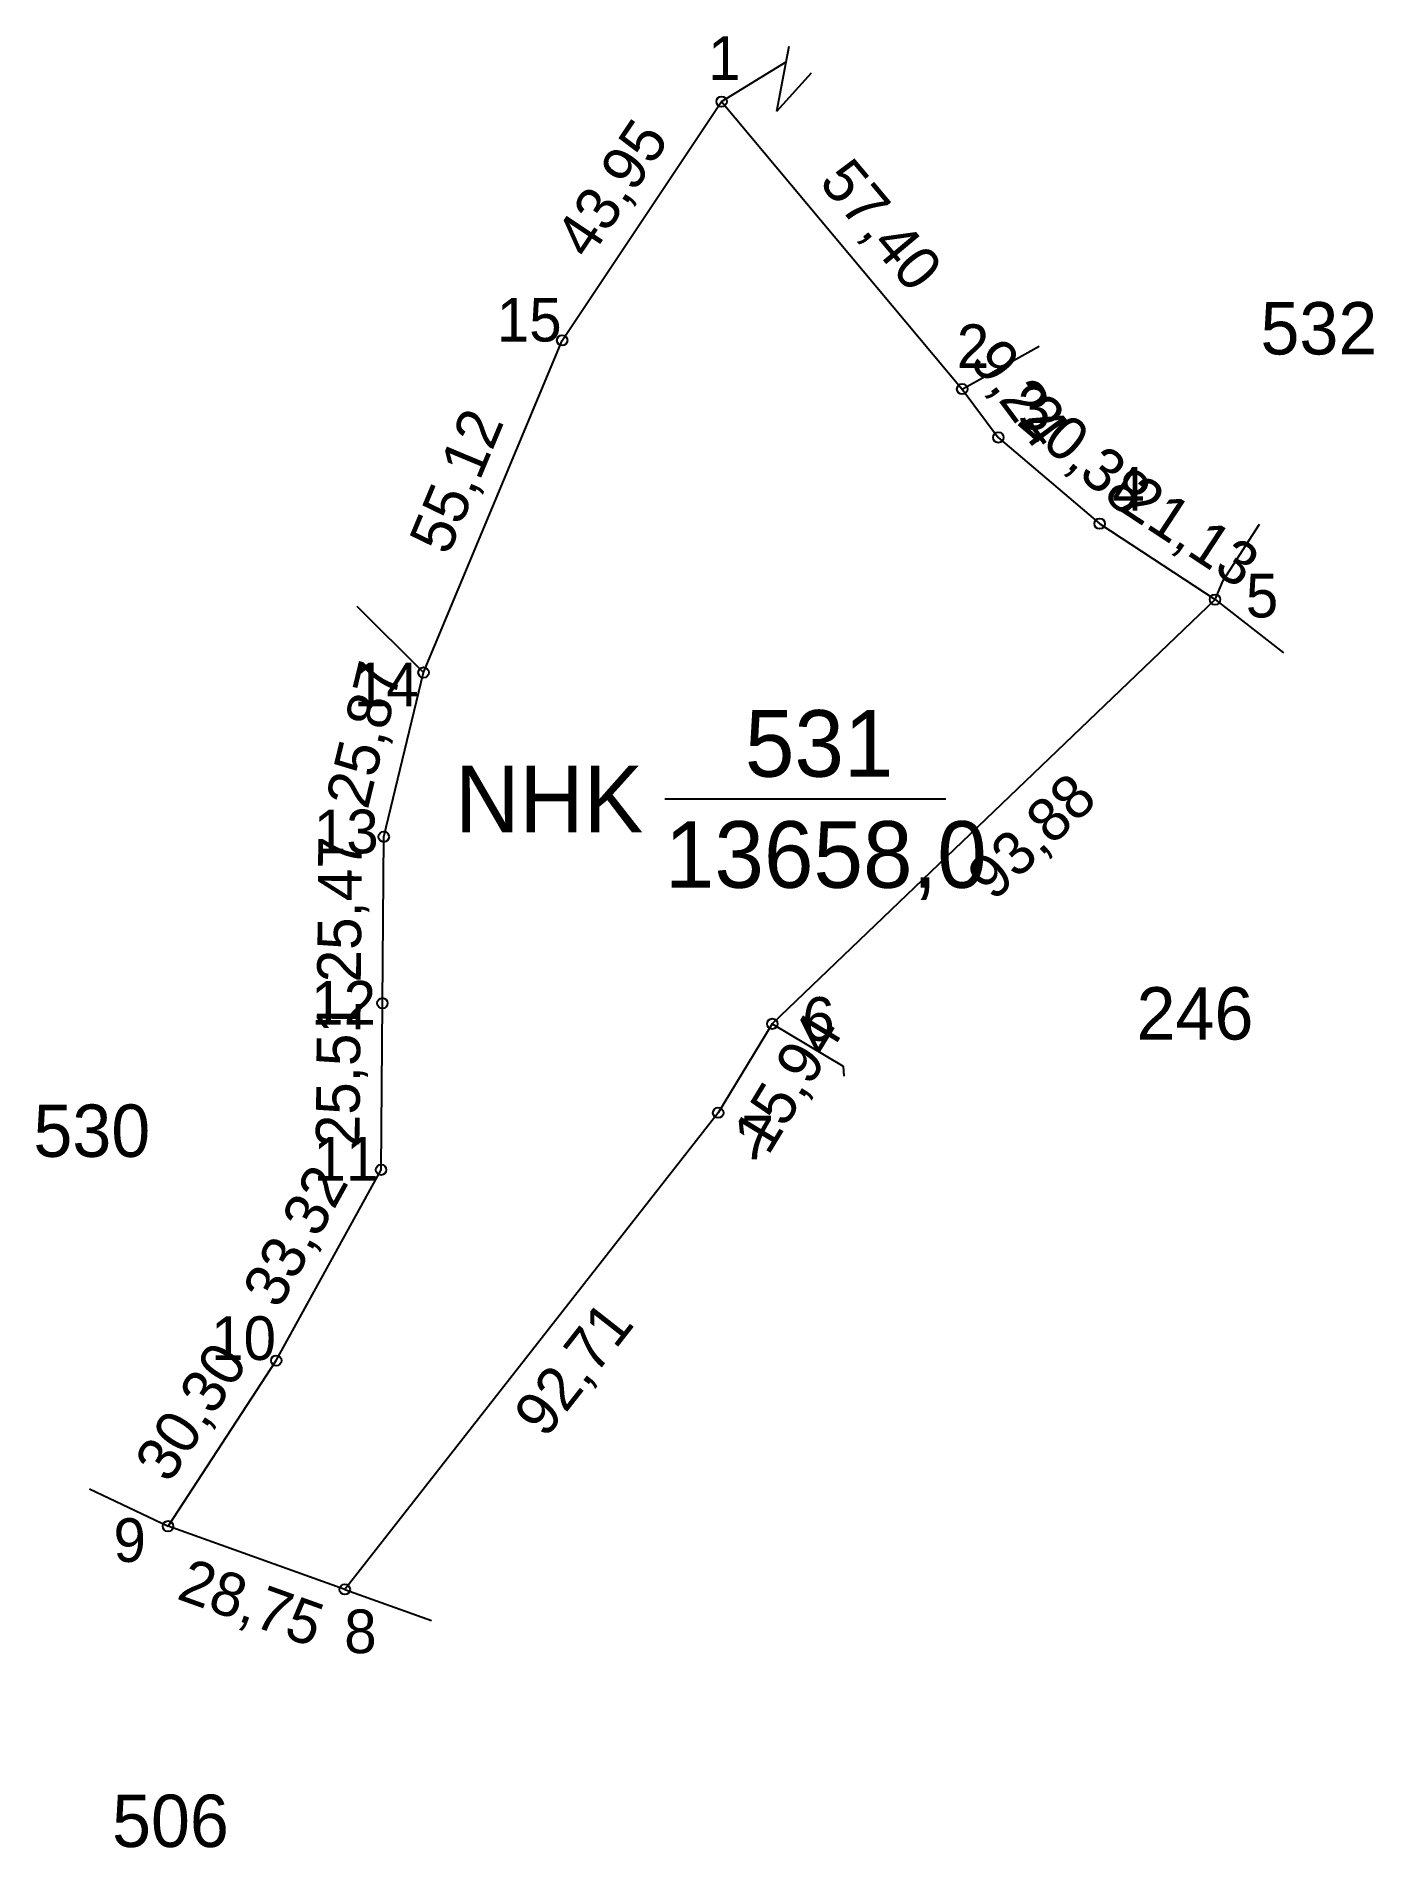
# Model space of a CAD drawing. Extents: x 549221 to 549426, y 1822717 to 1822994.
import ezdxf

# ---------------------------------------------------------------- set-up
doc = ezdxf.new("R2010")
doc.units = 0
for name, color, linetype in [('Level 10', 7, 'Continuous'), ('Level 17', 7, 'Continuous'), ('Level 42', 7, 'Continuous'), ('Level 43', 7, 'Continuous'), ('Level 44', 7, 'Continuous'), ('Level 45', 7, 'Continuous'), ('Level 46', 7, 'Continuous')]:
    doc.layers.add(name, color=color, linetype=linetype)

msp = doc.modelspace()

# ---------------------------------------------------------------- linework, layer by layer
at = {"layer": 'Level 10'}
for p, q in [((549301.36, 1822947.55), (549325.77, 1822984.1)), ((549325.77, 1822984.1), (549362.62, 1822940.09)), ((549280.13, 1822896.69), (549301.36, 1822947.55)), ((549362.62, 1822940.09), (549368.15, 1822932.68)), ((549368.15, 1822932.68), (549383.67, 1822919.48)), ((549383.67, 1822919.48), (549401.33, 1822907.86)), ((549401.33, 1822907.86), (549333.54, 1822842.91)), ((549274.04, 1822871.55), (549280.13, 1822896.69)), ((549273.83, 1822846.07), (549274.04, 1822871.55)), ((549273.63, 1822820.56), (549273.83, 1822846.07)), ((549333.54, 1822842.91), (549325.25, 1822829.3)), ((549325.25, 1822829.3), (549268.07, 1822756.32)), ((549257.58, 1822791.35), (549273.63, 1822820.56)), ((549241, 1822766), (549257.58, 1822791.35)), ((549268.07, 1822756.32), (549241, 1822766))]:
    msp.add_line(p, q, dxfattribs=at)
at = {"layer": 'Level 17'}
for centre in [(549325.77, 1822984.1), (549301.36, 1822947.55), (549362.62, 1822940.09), (549368.15, 1822932.68), (549383.67, 1822919.48), (549401.33, 1822907.86), (549280.13, 1822896.69), (549274.04, 1822871.55), (549273.83, 1822846.07), (549333.54, 1822842.91), (549325.25, 1822829.3), (549273.63, 1822820.56), (549257.58, 1822791.35), (549241, 1822766), (549268.07, 1822756.32)]:
    msp.add_circle(centre, 0.802, dxfattribs=at)
at = {"layer": 'Level 44'}
for p, q in [((549325.77, 1822984.1), (549335.65, 1822990.17)), ((549325.77, 1822984.1), (549335.65, 1822990.17)), ((549334.24, 1822982.63), (549335.65, 1822990.17)), ((549335.65, 1822990.17), (549336.1, 1822992.58)), ((549334.24, 1822982.63), (549339.53, 1822988.49)), ((549362.62, 1822940.09), (549374.4, 1822946.66)), ((549402.59, 1822910.78), (549408.12, 1822919.39)), ((549402.59, 1822910.78), (549408.12, 1822919.39)), ((549401.33, 1822907.86), (549402.59, 1822910.78)), ((549401.33, 1822907.86), (549402.59, 1822910.78)), ((549269.9, 1822906.87), (549280.13, 1822896.69)), ((549401.33, 1822907.86), (549411.83, 1822899.69)), ((549333.54, 1822842.91), (549344.38, 1822836.41)), ((549344.38, 1822836.41), (549344.48, 1822834.89)), ((549229, 1822771.74), (549241, 1822766)), ((549268.07, 1822756.32), (549281.33, 1822751.58))]:
    msp.add_line(p, q, dxfattribs=at)
at = {"layer": 'Level 45'}
msp.add_line((549317.09, 1822877.34), (549360.11, 1822877.34), dxfattribs=at)

# ---------------------------------------------------------------- texts
at = {"layer": 'Level 42'}
for s, rotation, p in [('43,95', 56.2532, (549305.46, 1822959.71)), ('57,40', 309.9398, (549340.52, 1822971.69)), ('9,24', 306.7347, (549363.56, 1822944.42)), ('20,38', 319.6027, (549370.76, 1822934.85)), ('55,12', 67.3458, (549283.92, 1822914.45)), ('21,13', 326.6716, (549386.36, 1822921.7)), ('25,87', 76.3828, (549271.58, 1822875.57)), ('93,88', 43.7752, (549367.44, 1822861.51)), ('25,47', 89.5389, (549270.52, 1822849.24)), ('25,51', 89.5374, (549270.31, 1822824)), ('15,94', 58.6793, (549332.9, 1822822.59)), ('33,32', 61.2221, (549258.01, 1822799.06)), ('92,71', 51.9188, (549298.79, 1822779.27)), ('30,30', 56.8098, (549241.17, 1822772.37)), ('28,75', 340.3259, (549242.13, 1822754.95))]:
    msp.add_text(s, height=6.683, rotation=rotation, dxfattribs=at).set_placement(p)
at = {"layer": 'Level 43'}
for s, height, p in [('1', 6.68, (549323.72, 1822987.43)), ('15', 6.683, (549291.34, 1822947.37)), ('2', 6.68, (549361.79, 1822943.32)), ('3', 6.68, (549371.14, 1822933.91)), ('4', 6.68, (549385.61, 1822921.48)), ('5', 6.68, (549406.05, 1822905.13)), ('14', 6.683, (549269.44, 1822891.53)), ('13', 6.683, (549263.33, 1822869.02)), ('12', 6.683, (549262.92, 1822842.79)), ('6', 6.68, (549338.13, 1822840.32)), ('7', 6.68, (549328.8, 1822822.15)), ('11', 6.683, (549263.28, 1822818.91)), ('10', 6.683, (549247.6, 1822791.45)), ('9', 6.68, (549232.65, 1822760.53)), ('8', 6.68, (549267.98, 1822746.56))]:
    msp.add_text(s, height=height, dxfattribs=at).set_placement(p)
at = {"layer": 'Level 45'}
for s, p in [('531', (549329.34, 1822880.74)), ('NHK', (549284.97, 1822872.24)), ('13658,0', (549317.09, 1822863.74))]:
    msp.add_text(s, height=10.197, dxfattribs=at).set_placement(p)
at = {"layer": 'Level 46'}
for s, p in [('532', (549408.29, 1822945.39)), ('246', (549389.32, 1822840.5)), ('530', (549220.39, 1822822.54)), ('506', (549232.43, 1822716.88))]:
    msp.add_text(s, height=8.019, dxfattribs=at).set_placement(p)

doc.saveas('drawing.dxf')
